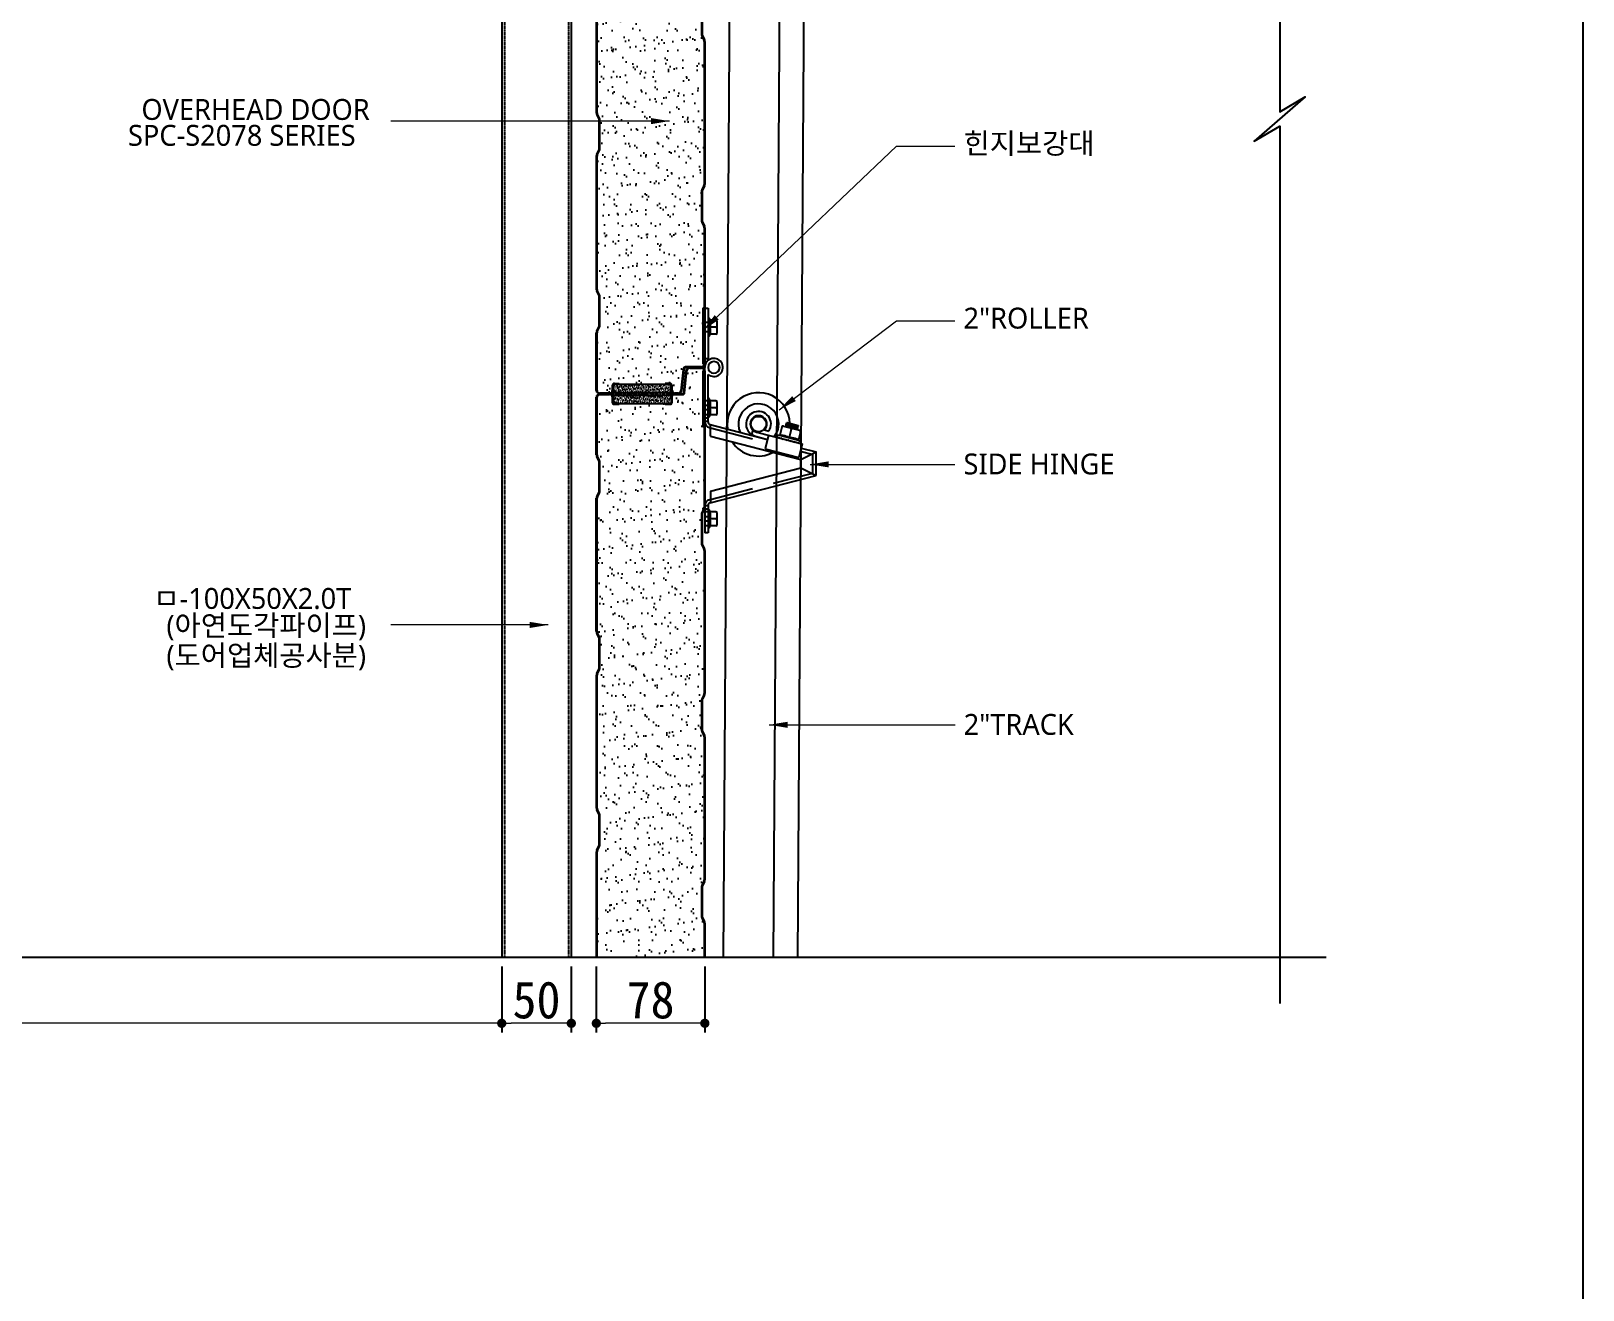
# Model space of a CAD drawing. Header units: millimetres. Extents: x 909 to 159266, y 137 to 21462.
# Drawn here: x 153277 to 154950, y 3025 to 4383 of the extents above; entities that cross this region are included whole.
import ezdxf

# ---------------------------------------------------------------- set-up
doc = ezdxf.new("R2010")
doc.units = ezdxf.units.MM
doc.header["$LTSCALE"] = 50
doc.header["$MEASUREMENT"] = 0
doc.linetypes.add('HIDDEN', pattern=[2, 1, -1])
doc.linetypes.add('HIDDEN2', pattern=[0.1875, 0.125, -0.0625])
doc.layers.get('Defpoints').update_dxf_attribs({"color": 181})
for name, color, linetype in [('252', 252, 'Continuous'), ('DIM', 7, 'Continuous'), ('OHD Frame', 2, 'Continuous'), ('OHD Panel', 5, 'Continuous'), ('OHD Track', 4, 'Continuous')]:
    doc.layers.add(name, color=color, linetype=linetype)
doc.layers.add('건축120130$0$TEX', color=3, linetype='Continuous', lineweight=15)
doc.styles.add('2020음성 1차', font='나눔고딕Bold.ttf')
doc.styles.get("Standard").update_dxf_attribs({"font": 'NanumGothicBold.ttf'})
doc.styles.add('돋움체', font='')
doc.styles.add('울릉도M', font='NanumGothic.ttf')
doc.styles.get('돋움체').set_extended_font_data('DotumChe')
doc.dimstyles.new('ISO-25', dxfattribs={"dimtxt": 2.5, "dimasz": 2.5, "dimexe": 1.25, "dimexo": 0.625, "dimtad": 1, "dimtxsty": 'Standard', "dimcen": 2.5, "dimadec": 0, "dimazin": 0, "dimtfac": 1, "dimtmove": 0, "dimatfit": 3, "dimfxl": 1, "dimarcsym": 0})
doc.dimstyles.new('류재성$0', dxfattribs={"dimscale": 50, "dimtxt": 3, "dimasz": 1.5, "dimexe": 0, "dimexo": 2, "dimgap": 1, "dimtad": 1, "dimdec": 0, "dimdsep": 46, "dimlunit": 6, "dimtxsty": '2020음성 1차', "dimblk1": 'DOT', "dimblk2": 'DOT', "dimsah": 1, "dimcen": 0.09, "dimclrt": 4, "dimadec": 0, "dimazin": 0, "dimtfac": 1, "dimtdec": 4, "dimtofl": 0, "dimtmove": 0, "dimatfit": 3, "dimldrblk": 'DOT', "dimfxl": 1, "dimtolj": 1, "dimtzin": 0, "dimarcsym": 0})

# ---------------------------------------------------------------- blocks, each defined once
blk = doc.blocks.new('A$C23A425F1')
h = blk.add_hatch()
h.set_pattern_fill('AR-SAND', color=2)
h.set_pattern_definition([(37.5, (-10314.7876, 683.2013), (-0.06299336, 1.92682377), [0, -1.52, 0, -1.7, 0, -1.625]), (7.5, (-10314.7876, 683.2013), (1.7697767, 2.82214607), [0, -0.82, 0, -1.37, 0, -0.525]), (327.5, (-10316.0176, 683.2013), (3.11414186, 0.00565905), [0, -0.5, 0, -1.8, 0, -2.35]), (317.5, (-10316.0176, 683.2013), (3.0061266, 0.87767556), [0, -0.25, 0, -1.18, 0, -1.35])])
edge = h.paths.add_edge_path()
edge.add_arc((41, 7), 1, 0, 90)
edge.add_line((41, 8), (1, 8))
edge.add_arc((1, 7), 1, 90, 180)
edge.add_line((0, 7), (0, 0))
edge.add_line((0, 0), (42, 0))
edge.add_line((42, 0), (42, 7))
at = {"color": 2}
for p, q in [((0, 7), (0, 0)), ((0, 0), (42, 0)), ((1, 8), (41, 8)), ((42, 7), (42, 0))]:
    blk.add_line(p, q, dxfattribs=at)
for centre, start, end in [((1, 7), 90, 180), ((41, 7), 0, 90)]:
    blk.add_arc(centre, 1, start, end, dxfattribs=at)
blk = doc.blocks.new('2ROLLER')
for p, q in [((-153853.3, -195.2, 0), (-153854.1, -198.4, 0)), ((-153851.3, -199.7, 0), (-153842.6, -201.9, 0)), ((-153850.6, -196.7, 0), (-153817.7, -205.2, 0)), ((-153844.8, -195.1, 0), (-153841.6, -196, 0)), ((-153841.9, -199, 0), (-153844.4, -208.7, 0)), ((-153836.1, -199.2, 0), (-153836.4, -200.4, 0)), ((-153836.4, -200.4, 0), (-153835.4, -200.7, 0)), ((-153835.4, -200.4, 0), (-153835.4, -200.7, 0)), ((-153835.4, -200.4, 0), (-153834.4, -200.9, 0)), ((-153834.4, -200.7, 0), (-153834.4, -200.9, 0)), ((-153834.4, -200.7, 0), (-153833.5, -201.2, 0)), ((-153834.4, -200.7, 0), (-153833.5, -201.2, 0)), ((-153832.4, -193.2, 0), (-153833.9, -199, 0)), ((-153833.9, -199, 0), (-153820.4, -202.5, 0)), ((-153831.2, -192.4, 0), (-153819.6, -195.4, 0)), ((-153829.6, -192, 0), (-153829.2, -191.8, 0)), ((-153821, -194.8, 0), (-153829.6, -192.1, 0)), ((-153829.4, -192.6, 0), (-153829.6, -192.2, 0)), ((-153829.6, -192.8, 0), (-153829.4, -192.7, 0)), ((-153820.8, -193.9, 0), (-153829.4, -191.2, 0)), ((-153829.1, -191.7, 0), (-153829.4, -191.3, 0)), ((-153829.3, -191.2, 0), (-153828.9, -190.9, 0)), ((-153829.1, -190.3, 0), (-153828.7, -190, 0)), ((-153820.5, -193, 0), (-153829.1, -190.3, 0)), ((-153828.9, -190.8, 0), (-153829.1, -190.4, 0)), ((-153820.5, -192.1, 0), (-153828.6, -190, 0)), ((-153825.7, -194.9, 0), (-153827.2, -200.7, 0)), ((-153821.3, -195, 0), (-153821, -194.8, 0)), ((-153821.2, -194.2, 0), (-153820.8, -194, 0)), ((-153821, -194.7, 0), (-153821.2, -194.3, 0)), ((-153821, -193.3, 0), (-153820.6, -193.1, 0)), ((-153820.8, -193.8, 0), (-153821, -193.4, 0)), ((-153820.8, -192.4, 0), (-153820.5, -192.3, 0)), ((-153820.6, -193, 0), (-153820.8, -192.6, 0)), ((-153818.9, -196.6, 0), (-153820.4, -202.5, 0)), ((-153844.4, -208.7, 0), (-153820.2, -214.9, 0)), ((-153823.7, -203.4, 0), (-153822.8, -203.9, 0)), ((-153823.7, -203.4, 0), (-153822.8, -203.9, 0)), ((-153822.8, -203.7, 0), (-153822.8, -203.9, 0)), ((-153822.8, -203.7, 0), (-153821.9, -204.1, 0)), ((-153822.8, -203.7, 0), (-153821.9, -204.1, 0)), ((-153821.8, -203.9, 0), (-153821.9, -204.1, 0)), ((-153821.8, -203.9, 0), (-153820.9, -204.4, 0)), ((-153821.8, -203.9, 0), (-153820.9, -204.4, 0)), ((-153820.8, -204.2, 0), (-153820.9, -204.4, 0)), ((-153820.8, -204.2, 0), (-153819.9, -204.6, 0)), ((-153820.8, -204.2, 0), (-153819.9, -204.6, 0)), ((-153817.7, -205.2, 0), (-153820.2, -214.9, 0)), ((-153819.9, -204.6, 0), (-153818.9, -204.9, 0)), ((-153818.6, -203.7, 0), (-153818.9, -204.9, 0)), ((-153818.8, -204.4, 0), (-153818.9, -204.7, 0))]:
    blk.add_line(p, q)
at = {"color": 0}
for p, q in [((-153833.4, -200.9, 0), (-153833.5, -201.2, 0)), ((-153833.4, -200.9, 0), (-153832.5, -201.4, 0)), ((-153833.4, -200.9, 0), (-153832.5, -201.4, 0)), ((-153832.4, -201.2, 0), (-153832.5, -201.4, 0)), ((-153832.4, -201.2, 0), (-153831.5, -201.7, 0)), ((-153832.4, -201.2, 0), (-153831.5, -201.7, 0)), ((-153831.5, -201.4, 0), (-153831.5, -201.7, 0)), ((-153831.5, -201.4, 0), (-153830.6, -201.9, 0)), ((-153831.5, -201.4, 0), (-153830.6, -201.9, 0)), ((-153830.5, -201.7, 0), (-153830.6, -201.9, 0)), ((-153830.5, -201.7, 0), (-153829.6, -202.1, 0)), ((-153830.5, -201.7, 0), (-153829.6, -202.1, 0)), ((-153829.5, -201.9, 0), (-153829.6, -202.1, 0)), ((-153829.5, -201.9, 0), (-153828.6, -202.4, 0)), ((-153829.5, -201.9, 0), (-153828.6, -202.4, 0)), ((-153828.6, -202.2, 0), (-153828.6, -202.4, 0)), ((-153828.6, -202.2, 0), (-153827.7, -202.6, 0)), ((-153828.6, -202.2, 0), (-153827.7, -202.6, 0)), ((-153827.6, -202.4, 0), (-153827.7, -202.6, 0)), ((-153827.6, -202.4, 0), (-153826.7, -202.9, 0)), ((-153827.6, -202.4, 0), (-153826.7, -202.9, 0)), ((-153826.6, -202.7, 0), (-153826.7, -202.9, 0)), ((-153826.6, -202.7, 0), (-153825.7, -203.1, 0)), ((-153826.6, -202.7, 0), (-153825.7, -203.1, 0)), ((-153825.7, -202.9, 0), (-153825.7, -203.1, 0)), ((-153825.7, -202.9, 0), (-153824.8, -203.4, 0)), ((-153825.7, -202.9, 0), (-153824.8, -203.4, 0)), ((-153824.7, -203.2, 0), (-153824.8, -203.4, 0)), ((-153824.7, -203.2, 0), (-153823.8, -203.6, 0)), ((-153824.7, -203.2, 0), (-153823.8, -203.6, 0)), ((-153823.7, -203.4, 0), (-153823.8, -203.6, 0))]:
    blk.add_line(p, q, dxfattribs=at)
at = {"color": 5, "linetype": 'HIDDEN'}
blk.add_line((-153823.7, -203.7, 0), (-153823.6, -203.7, 0), dxfattribs=at)
blk.add_circle((-153849.1, -190.9, 0), 5.5)
for centre, radius, start, end in [((-153849.1, -190.9, 0), 22.5, 1.0314, 189.1436), ((-153849.1, -190.9, 0), 14.5, 321.1221, 203.9319), ((-153849.1, -190.9, 0), 9, 326.0942, 255.5654), ((-153849.1, -190.9, 0), 6, 315.5654, 255.5654), ((-153833.5, -211.5, 0), 12.5, 59.3052, 101.6693), ((-153831.5, -193.4, 0), 1, 75.5654, 165.5654), ((-153829.5, -192.1, 0), 0.0908, 120.5654, 210.5654), ((-153829.3, -191.2, 0), 0.0908, 120.5654, 210.5654), ((-153829.4, -192.6, 0), 0.0908, 300.5654, 30.5654), ((-153829.2, -191.7, 0), 0.0908, 300.5654, 30.5654), ((-153829.1, -190.4, 0), 0.0908, 120.5654, 210.5654), ((-153829, -190.9, 0), 0.0908, 300.5654, 30.5654), ((-153828.6, -190.1, 0), 0.0908, 75.5654, 120.5654), ((-153826.8, -213.2, 0), 12.5, 49.4615, 91.8256), ((-153826.6, -194.7, 0), 1, 345.5654, 75.5654), ((-153824.7, -195.1, 0), 1, 75.5654, 165.5654), ((-153821.2, -194.3, 0), 0.0908, 120.5654, 210.5654), ((-153820.9, -193.4, 0), 0.0908, 120.5654, 210.5654), ((-153821.1, -194.8, 0), 0.0908, 300.5654, 30.5654), ((-153820.7, -192.5, 0), 0.0908, 120.5654, 210.5654), ((-153820.9, -193.9, 0), 0.0908, 300.5654, 30.5654), ((-153820.6, -193, 0), 0.0908, 300.5654, 30.5654), ((-153820.5, -192.2, 0), 0.0908, 300.5654, 75.5654), ((-153819.9, -196.4, 0), 1, 345.5654, 75.5654), ((-153849.2, -191.4, 0), 22.5, 212.732, 298.3988)]:
    blk.add_arc(centre, radius, start, end)
blk.add_arc((-153823.6, -203.8, 0), 0.09, 120.5654, 210.5654, dxfattribs=at)
blk = doc.blocks.new('2인치 SIDE HINGE 단면')
at = {"extrusion": (-1, 2.44929e-16, 5.96917e-14)}
blk.add_line((0, 129), (0, 165), dxfattribs=at)
at = {"extrusion": (2.44929e-16, 1, -2.44929e-16)}
blk.add_line((0, 165), (2.3, 165), dxfattribs=at)
at = {"extrusion": (-5.96917e-14, -2.44929e-16, -1)}
for p, q in [((0, 165), (2.3, 165)), ((0, 129), (0, 165)), ((2.3, 165), (2.3, 129)), ((0, 129), (2.3, 129))]:
    blk.add_line(p, q, dxfattribs=at)
at = {"extrusion": (1, -2.44929e-16, -5.96917e-14)}
blk.add_line((2.3, 165), (2.3, 129), dxfattribs=at)
for p, q in [((3.2, 158.2, 0), (2.3, 158.2, 0)), ((8, 156.5, 0), (3.7, 156.5, 0)), ((3.7, 156.5, 0), (3.7, 146.5, 0)), ((8, 151.5, 0), (3.7, 151.5, 0)), ((8, 146.5, 0), (3.7, 146.5, 0)), ((8.7, 155.8, 0), (8.7, 147.2, 0)), ((3.2, 144.7, 0), (2.4, 144.7, 0)), ((0, 129), (0, 122.5)), ((2.3, 129), (2.3, 127.5)), ((2.3, 127.5), (2.3, 129)), ((0, 83.4), (0, 122.5)), ((2.3, 83.4), (2.3, 117.5)), ((3.2, 100.3, 0), (2.3, 100.3, 0)), ((8, 98.5, 0), (3.7, 98.5, 0)), ((3.7, 98.5, 0), (3.7, 88.5, 0)), ((8, 93.5, 0), (3.7, 93.5, 0)), ((8.7, 97.8, 0), (8.7, 89.2, 0)), ((2.3, 86), (0, 86)), ((2.3, 83.5), (0, 83.5)), ((3.2, 86.8, 0), (2.4, 86.8, 0)), ((3.2, 79.2), (4, 79)), ((8, 88.5, 0), (3.7, 88.5, 0)), ((3.8, 81.4), (45.1, 70.8)), ((4, 73.1), (4, 81.4)), ((4, 73.1), (69, 56.4)), ((69, 56.4), (80, 61.8)), ((69, 50.2), (69, 56.4)), ((69.3, 64.5), (80, 61.8)), ((80, 44.8), (80, 61.8)), ((3.8, 25.2), (80, 44.8)), ((4, 33.5), (69, 50.2)), ((69, 50.2), (80, 44.8)), ((4, 33.5), (4, 25.2)), ((0, 23.2), (0, 3.6)), ((2.3, 23.1), (0, 23.1)), ((2.3, 23.2), (2.3, 3.6)), ((3.2, 27.4), (4, 27.6)), ((2.3, 20.6), (0, 20.6)), ((3.2, 20.4), (2.3, 20.4)), ((8, 18.6), (3.7, 18.6)), ((3.7, 18.6), (3.7, 8.6)), ((8, 13.6), (3.7, 13.6)), ((8.7, 17.9), (8.7, 9.3)), ((2.3, 3.6), (0, 3.6)), ((3.2, 6.9), (2.4, 6.9)), ((8, 8.6), (3.7, 8.6))]:
    blk.add_line(p, q)
at = {"color": 5, "linetype": 'HIDDEN2', "ltscale": 5}
for p, q in [((0, 155, 0), (2.3, 155, 0)), ((2.3, 148, 0), (0, 148, 0)), ((2.3, 98.5, 0), (0, 98.5, 0)), ((2.3, 95, 0), (0, 95, 0)), ((2.3, 92, 0), (0, 92, 0)), ((2.3, 88.5, 0), (0, 88.5, 0)), ((4, 79), (44.6, 68.5)), ((68.8, 62.3), (77.7, 60)), ((77.7, 46.6), (77.7, 60)), ((4, 27.6), (77.7, 46.6)), ((2.3, 18.6), (0, 18.6)), ((2.3, 15.1), (0, 15.1)), ((2.3, 12.1), (0, 12.1)), ((2.3, 8.6), (0, 8.6))]:
    blk.add_line(p, q, dxfattribs=at)
at = {"extrusion": (-2.44929e-16, -1, 2.44929e-16)}
blk.add_line((0, 129), (2.3, 129), dxfattribs=at)
at = {"extrusion": (7.34788e-16, 1, 1.03474e-13)}
blk.add_line((0, 129), (2.3, 129), dxfattribs=at)
at = {"extrusion": (-5.96917e-14, -2.44929e-16, -1)}
blk.add_circle((-6.5, 122.5), 4.2, dxfattribs=at)
for centre, radius, start, end in [((-5.7, 154.1, 0), 9.81, 344.4871, 24.8899), ((8, 155.8, 0), 0.714, 0, 90), ((-5.7, 148.9, 0), 9.81, 335.1101, 15.5129), ((8, 152.2, 0), 0.714, 270, 0), ((8, 150.8, 0), 0.714, 0, 90), ((8, 147.2, 0), 0.714, 270, 0), ((6.5, 122.5), 6.5, 229.7478, 180), ((-5.7, 96.1, 0), 9.81, 344.4871, 24.8899), ((-5.7, 90.9, 0), 9.81, 335.1101, 15.5129), ((8, 97.8, 0), 0.714, 0, 90), ((8, 94.2, 0), 0.714, 270, 0), ((8, 92.8, 0), 0.714, 0, 90), ((4.3, 83.4), 4.3, 180, 255.5654), ((4.3, 83.4), 2, 180, 255.5654), ((8, 89.2, 0), 0.714, 270, 0), ((4.3, 23.2), 4.3, 104.4346, 180), ((4.3, 23.2), 2, 104.4346, 180), ((-5.7, 16.2), 9.81, 344.4871, 24.8899), ((-5.7, 11), 9.81, 335.1101, 15.5129), ((8, 17.9), 0.714, 0, 90), ((8, 14.3), 0.714, 270, 0), ((8, 12.9), 0.714, 0, 90), ((8, 9.3), 0.714, 270, 0)]:
    blk.add_arc(centre, radius, start, end)
blk.add_blockref('2ROLLER', (153887.7, 272.7, 0))
blk = doc.blocks.new('A$C1B0F701D')
at = {"layer": 'OHD Panel'}
for p, q in [((0, 457.1), (0, 498.5)), ((0.5, 457.1), (0.5, 498.5)), ((2.5, 501), (9.5, 501)), ((9.5, 501), (2.5, 501)), ((2.5, 500.5), (9.5, 500.5)), ((11.5, 498.5), (11.5, 496)), ((11.5, 495), (11.5, 498.5)), ((12, 498.5), (12, 496)), ((12, 495), (12, 498.5)), ((16.5, 494), (13, 494)), ((13, 493.5), (16.5, 493.5)), ((16.5, 493.5), (16.5, 494)), ((1.8, 452.9), (0.3, 456)), ((2.2, 453.1), (0.7, 456.2)), ((2, 431), (2, 452)), ((2.5, 431), (2.5, 452)), ((0, 330.1), (0, 425.9)), ((0.3, 427), (1.8, 430.1)), ((0.5, 330.1), (0.5, 425.9)), ((0.7, 426.8), (2.2, 429.9)), ((1.8, 325.9), (0.3, 329)), ((2.2, 326.1), (0.7, 329.2)), ((2, 304), (2, 325)), ((2.5, 304), (2.5, 325)), ((0.3, 300), (1.8, 303.1)), ((0.7, 299.8), (2.2, 302.9)), ((0, 298.9), (0, 203.1)), ((0.5, 203.1), (0.5, 298.9)), ((1.8, 198.9), (0.3, 202)), ((2.2, 199.1), (0.7, 202.2)), ((2, 177), (2, 198)), ((2.5, 177), (2.5, 198)), ((0, 171.9), (0, 76.1)), ((0.3, 173), (1.8, 176.1)), ((0.5, 76.1), (0.5, 171.9)), ((0.7, 172.8), (2.2, 175.9)), ((1.8, 71.9), (0.3, 75)), ((2.2, 72.1), (0.7, 75.2)), ((2, 50), (2, 71)), ((2.5, 50), (2.5, 71)), ((0, 3.5), (0, 44.9)), ((0.3, 46), (1.8, 49.1)), ((0.5, 3.5), (0.5, 44.9)), ((0.7, 45.8), (2.2, 48.9)), ((9.5, 1.5), (2.5, 1.5)), ((9.5, 1), (2.5, 1)), ((11.5, 7), (11.5, 3.5)), ((12, 7), (12, 3.5)), ((13, 8.5), (16.5, 8.5)), ((16.5, 8), (13, 8)), ((16.5, 8.5), (16.5, 8))]:
    blk.add_line(p, q, dxfattribs=at)
for centre, radius, start, end in [((2.5, 498.5), 2.5, 90, 180), ((2.5, 498.5), 2, 90, 180), ((9.5, 498.5), 2.5, 0, 90), ((9.5, 498.5), 2, 0, 90), ((13, 495), 1.5, 180, 270), ((13, 495), 1, 180, 270), ((2.5, 457.1), 2.5, 180, 206.5651), ((2.5, 457.1), 2, 180, 206.5651), ((0, 452), 2, 0, 26.5651), ((0, 452), 2.5, 0, 26.5651), ((2.5, 425.9), 2.5, 153.4349, 180), ((2.5, 425.9), 2, 153.4349, 180), ((0, 431), 2, 333.4349, 0), ((0, 431), 2.5, 333.4349, 0), ((2.5, 330.1), 2.5, 180, 206.5651), ((2.5, 330.1), 2, 180, 206.5651), ((0, 325), 2, 0, 26.5651), ((0, 325), 2.5, 0, 26.5651), ((0, 304), 2, 333.4349, 0), ((0, 304), 2.5, 333.4349, 0), ((2.5, 298.9), 2.5, 153.4349, 180), ((2.5, 298.9), 2, 153.4349, 180), ((2.5, 203.1), 2.5, 180, 206.5651), ((2.5, 203.1), 2, 180, 206.5651), ((0, 198), 2, 0, 26.5651), ((0, 198), 2.5, 0, 26.5651), ((2.5, 171.9), 2.5, 153.4349, 180), ((2.5, 171.9), 2, 153.4349, 180), ((0, 177), 2, 333.4349, 0), ((0, 177), 2.5, 333.4349, 0), ((2.5, 76.1), 2.5, 180, 206.5651), ((2.5, 76.1), 2, 180, 206.5651), ((0, 71), 2, 0, 26.5651), ((0, 71), 2.5, 0, 26.5651), ((2.5, 44.9), 2.5, 153.4349, 180), ((2.5, 44.9), 2, 153.4349, 180), ((0, 50), 2, 333.4349, 0), ((0, 50), 2.5, 333.4349, 0), ((2.5, 3.5), 2.5, 180, 270), ((2.5, 3.5), 2, 180, 270), ((9.5, 3.5), 2.5, 270, 0), ((9.5, 3.5), 2, 270, 0), ((13, 7), 1.5, 90, 180), ((13, 7), 1, 90, 180)]:
    blk.add_arc(centre, radius, start, end, dxfattribs=at)
blk = doc.blocks.new('A$C2BEC2C56')
h = blk.add_hatch(color=256)
h.dxf.hatch_style = 1
h.paths.add_polyline_path([(27, 477.5), (28, 477.5), (28, 517.5), (27, 517.5)])
h = blk.add_hatch(color=256)
h.dxf.hatch_style = 1
h.paths.add_polyline_path([(27, 22.5), (28, 22.5), (28, 62.5), (27, 62.5)])
for p, q in [((27, 517.5), (27, 477.5)), ((28, 517.5), (27, 517.5)), ((28, 477.5), (28, 517.5)), ((27, 477.5), (28, 477.5)), ((27, 62.5), (27, 22.5)), ((27, 22.5), (28, 22.5))]:
    blk.add_line(p, q)
at = {"layer": 'OHD Panel'}
for p, q in [((13.5, 501.9), (15.2, 517.8)), ((14, 501.8), (15.6, 517.7)), ((17.6, 520), (26, 520)), ((17.6, 519.5), (26, 519.5)), ((28, 517.5), (28, 419.6)), ((28.5, 517.5), (28.5, 419.6)), ((0, 494), (3.5, 494)), ((0, 493.5), (0, 494)), ((0, 493.5), (3.5, 493.5)), ((4.5, 495), (4.5, 499.5)), ((5, 495), (5, 499.5)), ((6, 501), (12.5, 501)), ((6, 500.5), (12.5, 500.5)), ((26, 414.5), (26, 393.5)), ((27.8, 418.7), (26.3, 415.6)), ((26.5, 414.5), (26.5, 393.5)), ((28.2, 418.5), (26.7, 415.4)), ((26.3, 392.4), (27.8, 389.3)), ((26.7, 392.6), (28.2, 389.5)), ((28, 388.4), (28, 285.6)), ((28.5, 388.4), (28.5, 285.6)), ((26, 280.5), (26, 259.5)), ((27.8, 284.7), (26.3, 281.6)), ((26.5, 280.5), (26.5, 259.5)), ((28.2, 284.5), (26.7, 281.4)), ((26.3, 258.4), (27.8, 255.3)), ((26.7, 258.6), (28.2, 255.5)), ((28, 254.4), (28, 151.6)), ((28.5, 254.4), (28.5, 151.6)), ((26, 146.5), (26, 125.5)), ((27.8, 150.7), (26.3, 147.6)), ((26.5, 146.5), (26.5, 125.5)), ((28.2, 150.5), (26.7, 147.4)), ((26.3, 124.4), (27.8, 121.3)), ((26.7, 124.6), (28.2, 121.5)), ((28, 120.4), (28, 22.5)), ((28.5, 120.4), (28.5, 22.5)), ((28, 62.5), (27, 62.5)), ((28, 22.5), (28, 62.5)), ((12.9, 18.3), (11.3, 3.3)), ((13.4, 18.2), (11.8, 3.2)), ((26, 20.5), (15.4, 20.5)), ((26, 20), (15.4, 20)), ((3.5, 8.5), (0, 8.5)), ((0, 8.5), (0, 8)), ((3.5, 8), (0, 8)), ((4.5, 3.5), (4.5, 7)), ((5, 3.5), (5, 7)), ((9.3, 1.5), (7, 1.5)), ((9.3, 1), (7, 1))]:
    blk.add_line(p, q, dxfattribs=at)
for centre, radius, start, end in [((17.6, 517.5), 2.5, 90, 173.991), ((17.6, 517.5), 2, 90, 173.991), ((26, 517.5), 2.5, 0, 90), ((26, 517.5), 2, 0, 90), ((3.5, 495), 1, 270, 0), ((3.5, 495), 1.5, 270, 0), ((6, 499.5), 1.5, 90, 180), ((6, 499.5), 1, 90, 180), ((12.5, 502), 1, 270, 353.991), ((12.5, 502), 1.5, 270, 353.991), ((28.5, 414.5), 2.5, 153.4349, 180), ((28.5, 414.5), 2, 153.4349, 180), ((26, 419.6), 2, 333.4349, 0), ((26, 419.6), 2.5, 333.4349, 0), ((28.5, 393.5), 2.5, 180, 206.5651), ((28.5, 393.5), 2, 180, 206.5651), ((26, 388.4), 2, 0, 26.5651), ((26, 388.4), 2.5, 0, 26.5651), ((28.5, 280.5), 2.5, 153.4349, 180), ((28.5, 280.5), 2, 153.4349, 180), ((26, 285.6), 2, 333.4349, 0), ((26, 285.6), 2.5, 333.4349, 0), ((28.5, 259.5), 2.5, 180, 206.5651), ((28.5, 259.5), 2, 180, 206.5651), ((26, 254.4), 2, 0, 26.5651), ((26, 254.4), 2.5, 0, 26.5651), ((28.5, 146.5), 2.5, 153.4349, 180), ((28.5, 146.5), 2, 153.4349, 180), ((26, 151.6), 2, 333.4349, 0), ((26, 151.6), 2.5, 333.4349, 0), ((28.5, 125.5), 2.5, 180, 206.5651), ((28.5, 125.5), 2, 180, 206.5651), ((26, 120.4), 2, 0, 26.5651), ((26, 120.4), 2.5, 0, 26.5651), ((26, 22.5), 2.5, 270, 0), ((26, 22.5), 2, 270, 0), ((15.4, 18), 2.5, 90, 173.991), ((15.4, 18), 2, 90, 173.991), ((3.5, 7), 1.5, 0, 90), ((3.5, 7), 1, 0, 90), ((7, 3.5), 2.5, 180, 270), ((7, 3.5), 2, 180, 270), ((9.3, 3.5), 2, 270, 353.991), ((9.3, 3.5), 2.5, 270, 353.991)]:
    blk.add_arc(centre, radius, start, end, dxfattribs=at)
blk = doc.blocks.new('A$C56DB41DC')
h = blk.add_hatch()
h.set_pattern_fill('AR-SAND', color=253, scale=0.3)
h.set_pattern_definition([(37.5, (-85037.311, 18117.669), (-0.4800094, 14.6823971), [0, -11.5824, 0, -12.954, 0, -12.3825]), (7.5, (-85037.311, 18117.669), (13.4856985, 21.504753), [0, -6.2484, 0, -10.4394, 0, -4.0005]), (327.5, (-85046.684, 18117.669), (23.7297711, 0.0431155), [0, -3.81, 0, -13.716, 0, -17.907]), (317.5, (-85046.684, 18117.669), (22.9066936, 6.6878797), [0, -1.905, 0, -8.9916, 0, -10.287])])
h.paths.add_polyline_path([(77.5, 121.4, 0.116434), (77.3, 122.3), (75.8, 125.4, -0.116434), (75.5, 126.5), (75.5, 147.5, -0.116434), (75.8, 148.6), (77.3, 151.7, 0.116434), (77.5, 152.6), (77.5, 255.4, 0.116434), (77.3, 256.3), (75.8, 259.4, -0.116434), (75.5, 260.5), (75.5, 281.5, -0.116434), (75.8, 282.6), (77.3, 285.7, 0.116434), (77.5, 286.6), (77.5, 389.4, 0.116434), (77.3, 390.3), (75.8, 393.4, -0.116434), (75.5, 394.5), (75.5, 415.5, -0.116434), (75.8, 416.6), (77.3, 419.7, 0.116434), (77.5, 420.6), (77.5, 478.5), (76.5, 478.5), (76.5, 518.5), (77.5, 518.5, 0.414214), (75.5, 520.5), (67.1, 520.5, 0.383819), (65.1, 518.7), (63.5, 502.8, -0.383819), (62, 501.5), (55.5, 501.5, 0.414214), (54.5, 500.5), (54.5, 496, -0.414214), (53, 494.5), (49.5, 494.5), (49.5, 495), (16.5, 495), (16.5, 494.5), (13, 494.5, -0.414214), (11.5, 496), (11.5, 499.5, 0.414214), (9.5, 501.5), (2.5, 501.5, 0.414214), (0.5, 499.5), (0.5, 458.1, 0.116434), (0.7, 457.2), (2.2, 454.1, -0.116434), (2.5, 453), (2.5, 432, -0.116434), (2.2, 430.9), (0.7, 427.8, 0.116434), (0.5, 426.9), (0.5, 331.1, 0.116434), (0.7, 330.2), (2.2, 327.1, -0.116434), (2.5, 326), (2.5, 305, -0.116434), (2.2, 303.9), (0.7, 300.8, 0.116434), (0.5, 299.9), (0.5, 204.1, 0.116434), (0.7, 203.2), (2.2, 200.1, -0.116434), (2.5, 199), (2.5, 178, -0.116434), (2.2, 176.9), (0.7, 173.8, 0.116434), (0.5, 172.9), (0.5, 77.1, 0.116434), (0.7, 76.2), (2.2, 73.1, -0.116434), (2.5, 72), (2.5, 51, -0.116434), (2.2, 49.9), (0.7, 46.8, 0.116434), (0.5, 45.9), (0.5, 4.5, 0.414214), (2.5, 2.5), (9.5, 2.5, 0.414214), (11.5, 4.5), (11.5, 8, -0.414214), (13, 9.5), (16.5, 9.5), (16.5, 9), (49.5, 9), (49.5, 9.5), (53, 9.5, -0.414214), (54.5, 8), (54.5, 4.5, 0.414214), (56.5, 2.5), (58.8, 2.5, 0.383819), (60.8, 4.3), (62.4, 19.3, -0.383819), (64.9, 21.5), (75.5, 21.5, 0.414214), (77.5, 23.5), (76.5, 23.5), (76.5, 63.5), (77.5, 63.5)])
at = {"color": 5}
for name, p in [('A$C2BEC2C56', (49.5, 1)), ('A$C1B0F701D', (0, 1))]:
    blk.add_blockref(name, p, dxfattribs=at)
at = {"color": 6, "xscale": -1, "rotation": 180}
blk.add_blockref('A$C23A425F1', (12, 503), dxfattribs=at)
at = {"color": 6}
blk.add_blockref('A$C23A425F1', (12, 1), dxfattribs=at)
blk = doc.blocks.new('_Dot')
at = {"layer": 'DIM', "color": 0, "lineweight": -2}
blk.add_line((-0.5, 0), (-1, 0), dxfattribs=at)
at = {"layer": 'DIM', "color": 0, "const_width": 0.5}
blk.add_lwpolyline([(-0.25, 0, 1), (0.25, 0, 1)], format="xyb", close=True, dxfattribs=at)
blk = doc.blocks.new('*D5582')
at = {"layer": '252', "color": 0, "lineweight": -2}
for p, q in [((153886.2, 3374.1), (153886.2, 3302.9)), ((154003.2, 3374.1), (154003.2, 3302.9))]:
    blk.add_line(p, q, dxfattribs=at)
at = {"layer": '252', "color": 0, "lineweight": 0}
blk.add_line((153993.2, 3312.9), (153896.2, 3312.9), dxfattribs=at)
at = {"layer": 'Defpoints', "color": 0}
for p in [(153886.2, 3384.1), (154003.2, 3384.1), (153886.2, 3312.9)]:
    blk.add_point(p, dxfattribs=at)
at = {"layer": '252', "color": 0, "linetype": 'ByBlock', "lineweight": 0, "xscale": 10, "yscale": 10, "zscale": 10, "rotation": 180}
blk.add_blockref('_Dot', (153886.2, 3312.9), dxfattribs=at)
at = {"layer": '252', "color": 0, "linetype": 'ByBlock', "lineweight": 0, "xscale": 10, "yscale": 10, "zscale": 10}
blk.add_blockref('_Dot', (154003.2, 3312.9), dxfattribs=at)
at = {"layer": '252', "color": 4, "insert": (153944.7, 3337.9), "char_height": 40, "attachment_point": 5, "style": '돋움체'}
blk.add_mtext('\\A1;78', dxfattribs=at)
blk = doc.blocks.new('*D5583')
at = {"layer": '252', "color": 0, "lineweight": -2}
for p, q in [((153784.2, 3374.1), (153784.2, 3302.9)), ((153859.2, 3374.1), (153859.2, 3302.9))]:
    blk.add_line(p, q, dxfattribs=at)
at = {"layer": '252', "color": 0, "lineweight": 0}
blk.add_line((153849.2, 3312.9), (153794.2, 3312.9), dxfattribs=at)
at = {"layer": 'Defpoints', "color": 0}
for p in [(153784.2, 3384.1), (153859.2, 3384.1), (153784.2, 3312.9)]:
    blk.add_point(p, dxfattribs=at)
at = {"layer": '252', "color": 0, "linetype": 'ByBlock', "lineweight": 0, "xscale": 10, "yscale": 10, "zscale": 10, "rotation": 180}
blk.add_blockref('_Dot', (153784.2, 3312.9), dxfattribs=at)
at = {"layer": '252', "color": 0, "linetype": 'ByBlock', "lineweight": 0, "xscale": 10, "yscale": 10, "zscale": 10}
blk.add_blockref('_Dot', (153859.2, 3312.9), dxfattribs=at)
at = {"layer": '252', "color": 4, "insert": (153821.7, 3337.9), "char_height": 40, "attachment_point": 5, "style": '돋움체'}
blk.add_mtext('\\A1;50', dxfattribs=at)
blk = doc.blocks.new('*D5584')
at = {"layer": '252', "color": 0, "lineweight": -2}
for p, q in [((152284.4, 3374.1), (152284.4, 3302.9)), ((153784.2, 3374.1), (153784.2, 3302.9))]:
    blk.add_line(p, q, dxfattribs=at)
at = {"layer": '252', "color": 0, "lineweight": 0}
blk.add_line((153774.2, 3312.9), (152294.4, 3312.9), dxfattribs=at)
at = {"layer": 'Defpoints', "color": 0}
for p in [(152284.4, 3384.1), (153784.2, 3384.1), (152284.4, 3312.9)]:
    blk.add_point(p, dxfattribs=at)
at = {"layer": '252', "color": 0, "linetype": 'ByBlock', "lineweight": 0, "xscale": 10, "yscale": 10, "zscale": 10, "rotation": 180}
blk.add_blockref('_Dot', (152284.4, 3312.9), dxfattribs=at)
at = {"layer": '252', "color": 0, "linetype": 'ByBlock', "lineweight": 0, "xscale": 10, "yscale": 10, "zscale": 10}
blk.add_blockref('_Dot', (153784.2, 3312.9), dxfattribs=at)
at = {"layer": '252', "color": 4, "insert": (153034.3, 3337.9), "char_height": 40, "attachment_point": 5, "style": '돋움체'}
blk.add_mtext('\\A1;VAR', dxfattribs=at)

msp = doc.modelspace()

# ---------------------------------------------------------------- hatches: boundary and pattern name
h = msp.add_hatch()
h.set_pattern_fill('AR-SAND', color=253, scale=0.45)
h.set_pattern_definition([(37.5, (26330.24, 30415.042), (-0.720014, 22.0235957), [0, -17.3736, 0, -19.431, 0, -18.57375]), (7.5, (26330.24, 30415.042), (20.228548, 32.2571295), [0, -9.3726, 0, -15.6591, 0, -6.00075]), (327.5, (26316.182, 30415.042), (35.5946567, 0.0646733), [0, -5.715, 0, -20.574, 0, -26.8605]), (317.5, (26316.182, 30415.042), (34.3600404, 10.0318195), [0, -2.8575, 0, -13.4874, 0, -15.4305])])
edge = h.paths.add_edge_path()
edge.add_line((153887, 3384.1), (154002.5, 3384.1))
edge.add_line((154002.5, 3384.1), (154002.5, 3420.7))
edge.add_arc((153999.5, 3420.7), 3, 0, 26.5651)
edge.add_line((154002.1, 3422), (153999.9, 3426.6))
edge.add_arc((154003.2, 3428.2), 3.75, 180, 206.5651, ccw=False)
edge.add_line((153999.5, 3428.2), (153999.5, 3459.8))
edge.add_arc((154003.2, 3459.8), 3.75, 153.4349, 180, ccw=False)
edge.add_line((153999.9, 3461.5), (154002.1, 3466.1))
edge.add_arc((153999.5, 3467.4), 3, 333.4349, 0)
edge.add_line((154002.5, 3467.4), (154002.5, 3621.7))
edge.add_arc((153999.5, 3621.7), 3, 0, 26.5651)
edge.add_line((154002.1, 3623), (153999.9, 3627.6))
edge.add_arc((154003.2, 3629.2), 3.75, 180, 206.5651, ccw=False)
edge.add_line((153999.5, 3629.2), (153999.5, 3660.8))
edge.add_arc((154003.2, 3660.8), 3.75, 153.4349, 180, ccw=False)
edge.add_line((153999.9, 3662.5), (154002.1, 3667.1))
edge.add_arc((153999.5, 3668.4), 3, 333.4349, 0)
edge.add_line((154002.5, 3668.4), (154002.5, 3822.7))
edge.add_arc((153999.5, 3822.7), 3, 0, 26.5651)
edge.add_line((154002.1, 3824), (153999.9, 3828.6))
edge.add_arc((154003.2, 3830.2), 3.75, 180, 206.5651, ccw=False)
edge.add_line((153999.5, 3830.2), (153999.5, 3861.8))
edge.add_arc((154003.2, 3861.8), 3.75, 153.4349, 180, ccw=False)
edge.add_line((153999.9, 3863.5), (154002.1, 3868.1))
edge.add_arc((153999.5, 3869.4), 3, 333.4349, 0)
edge.add_line((154002.5, 3869.4), (154002.5, 3956.3))
edge.add_line((154002.5, 3956.3), (154001, 3956.3))
edge.add_line((154001, 3956.3), (154001, 4016.3))
edge.add_line((154001, 4016.3), (154002.5, 4016.3))
edge.add_arc((153999.5, 4016.3), 3, 0, 90)
edge.add_line((153999.5, 4019.3), (153986.9, 4019.3))
edge.add_arc((153986.9, 4016.3), 3, 90, 173.991)
edge.add_line((153983.9, 4016.6), (153981.4, 3992.8))
edge.add_arc((153979.2, 3993), 2.25, 270, 353.991, ccw=False)
edge.add_line((153979.2, 3990.8), (153969.5, 3990.8))
edge.add_arc((153969.5, 3989.3), 1.5, 90, 180)
edge.add_line((153968, 3989.3), (153968, 3982.5))
edge.add_arc((153965.7, 3982.5), 2.25, 270, 360, ccw=False)
edge.add_line((153965.7, 3980.3), (153960.5, 3980.3))
edge.add_line((153960.5, 3980.3), (153960.5, 3981))
edge.add_line((153960.5, 3981), (153911, 3981))
edge.add_line((153911, 3981), (153911, 3980.3))
edge.add_line((153911, 3980.3), (153905.7, 3980.3))
edge.add_arc((153905.7, 3982.5), 2.25, 180, 270, ccw=False)
edge.add_line((153903.5, 3982.5), (153903.5, 3987.8))
edge.add_arc((153900.5, 3987.8), 3, 0, 90)
edge.add_line((153900.5, 3990.8), (153890, 3990.8))
edge.add_arc((153890, 3987.8), 3, 90, 180)
edge.add_line((153887, 3987.8), (153887, 3925.7))
edge.add_arc((153890, 3925.7), 3, 180, 206.5651)
edge.add_line((153887.3, 3924.3), (153889.6, 3919.8))
edge.add_arc((153886.2, 3918.1), 3.75, 360, 26.5651, ccw=False)
edge.add_line((153890, 3918.1), (153890, 3886.5))
edge.add_arc((153886.2, 3886.5), 3.75, 333.4349, 360, ccw=False)
edge.add_line((153889.6, 3884.8), (153887.3, 3880.2))
edge.add_arc((153890, 3878.9), 3, 153.4349, 180)
edge.add_line((153887, 3878.9), (153887, 3735.2))
edge.add_arc((153890, 3735.2), 3, 180, 206.5651)
edge.add_line((153887.3, 3733.8), (153889.6, 3729.3))
edge.add_arc((153886.2, 3727.6), 3.75, 360, 26.5651, ccw=False)
edge.add_line((153890, 3727.6), (153890, 3696))
edge.add_arc((153886.2, 3696), 3.75, 333.4349, 360, ccw=False)
edge.add_line((153889.6, 3694.3), (153887.3, 3689.7))
edge.add_arc((153890, 3688.4), 3, 153.4349, 180)
edge.add_line((153887, 3688.4), (153887, 3544.7))
edge.add_arc((153890, 3544.7), 3, 180, 206.5651)
edge.add_line((153887.3, 3543.3), (153889.6, 3538.8))
edge.add_arc((153886.2, 3537.1), 3.75, 360, 26.5651, ccw=False)
edge.add_line((153890, 3537.1), (153890, 3505.5))
edge.add_arc((153886.2, 3505.5), 3.75, 333.4349, 360, ccw=False)
edge.add_line((153889.6, 3503.8), (153887.3, 3499.2))
edge.add_arc((153890, 3497.9), 3, 153.4349, 180)
edge.add_line((153887, 3497.9), (153887, 3384.1))
h = msp.add_hatch(color=256)
h.dxf.hatch_style = 1
h.paths.add_polyline_path([(154001, 3956.3), (154002.5, 3956.3), (154002.5, 4016.3), (154001, 4016.3)])

# ---------------------------------------------------------------- linework, layer by layer
for p, q in [((154950, 5740), (154950, 200)), ((154001, 4016.3), (154001, 3956.3)), ((154002.5, 4016.3), (154001, 4016.3)), ((154002.5, 3956.3), (154002.5, 4016.3)), ((154001, 3956.3), (154002.5, 3956.3))]:
    msp.add_line(p, q)
at = {"color": 4}
msp.add_line((153904.2, 3987.8), (153904.2, 3987), dxfattribs=at)
at = {"color": 2}
for points in [[(154623.1, 5241.8), (154623.1, 4295.6), (154650.6, 4311.8), (154595.6, 4264.1), (154623.1, 4280.3), (154623.1, 3334.1)], [(151684.2, 3384.1), (153171, 3384.1), (153154.8, 3411.6), (153202.5, 3356.6), (153186.3, 3384.1), (154673.1, 3384.1)]]:
    msp.add_lwpolyline(points, dxfattribs=at)
at = {"layer": 'OHD Frame'}
for p, q in [((153784.2, 5191.8), (153784.2, 3384.1)), ((153859.2, 5191.8), (153859.2, 3384.1))]:
    msp.add_line(p, q, dxfattribs=at)
at = {"layer": 'OHD Frame', "color": 1, "linetype": 'HIDDEN2', "ltscale": 0.05}
for p, q in [((153787.2, 5191.8), (153787.2, 3384.1)), ((153856.2, 5191.8), (153856.2, 3384.1))]:
    msp.add_line(p, q, dxfattribs=at)
at = {"layer": 'OHD Panel'}
for p, q in [((153980.7, 3992.9), (153983.2, 4016.7)), ((153981.4, 3992.8), (153983.9, 4016.6)), ((153986.9, 4020), (153999.5, 4020)), ((153986.9, 4019.3), (153999.5, 4019.3)), ((154002.5, 4016.3), (154002.5, 3869.4)), ((154003.2, 4016.3), (154003.2, 3869.4)), ((153886.2, 3925.7), (153886.2, 3987.8)), ((153887, 3925.7), (153887, 3987.8)), ((153890, 3991.5), (153900.5, 3991.5)), ((153900.5, 3991.5), (153890, 3991.5)), ((153890, 3990.8), (153900.5, 3990.8)), ((153903.5, 3987.8), (153903.5, 3984)), ((153903.5, 3982.5), (153903.5, 3987.8)), ((153904.2, 3987.8), (153904.2, 3984)), ((153904.2, 3982.5), (153904.2, 3987.8)), ((153967.2, 3982.5), (153967.2, 3989.3)), ((153968, 3982.5), (153968, 3989.3)), ((153969.5, 3991.5), (153979.2, 3991.5)), ((153969.5, 3990.8), (153979.2, 3990.8)), ((153911, 3981), (153905.7, 3981)), ((153905.7, 3980.3), (153911, 3980.3)), ((153911, 3980.3), (153911, 3981)), ((153960.5, 3981), (153965.7, 3981)), ((153960.5, 3980.3), (153960.5, 3981)), ((153960.5, 3980.3), (153965.7, 3980.3)), ((153888.9, 3919.4), (153886.6, 3924)), ((153889.6, 3919.8), (153887.3, 3924.3)), ((153889.2, 3886.5), (153889.2, 3918.1)), ((153890, 3886.5), (153890, 3918.1)), ((153886.6, 3880.6), (153888.9, 3885.2)), ((153887.3, 3880.2), (153889.6, 3884.8)), ((153886.2, 3735.2), (153886.2, 3878.9)), ((153887, 3735.2), (153887, 3878.9)), ((154002.1, 3868.1), (153999.9, 3863.5)), ((154002.8, 3867.7), (154000.5, 3863.2)), ((153999.5, 3861.8), (153999.5, 3830.2)), ((154000.2, 3861.8), (154000.2, 3830.2)), ((153999.9, 3828.6), (154002.1, 3824)), ((154000.5, 3828.9), (154002.8, 3824.3)), ((154002.5, 3822.7), (154002.5, 3668.4)), ((154003.2, 3822.7), (154003.2, 3668.4)), ((153888.9, 3728.9), (153886.6, 3733.5)), ((153889.6, 3729.3), (153887.3, 3733.8)), ((153889.2, 3696), (153889.2, 3727.6)), ((153890, 3696), (153890, 3727.6)), ((153886.2, 3688.4), (153886.2, 3544.7)), ((153886.6, 3690.1), (153888.9, 3694.7)), ((153887, 3544.7), (153887, 3688.4)), ((153887.3, 3689.7), (153889.6, 3694.3)), ((154002.1, 3667.1), (153999.9, 3662.5)), ((154002.8, 3666.7), (154000.5, 3662.2)), ((153999.5, 3660.8), (153999.5, 3629.2)), ((154000.2, 3660.8), (154000.2, 3629.2)), ((153999.9, 3627.6), (154002.1, 3623)), ((154000.5, 3627.9), (154002.8, 3623.3)), ((154002.5, 3621.7), (154002.5, 3467.4)), ((154003.2, 3621.7), (154003.2, 3467.4)), ((153888.9, 3538.4), (153886.6, 3543)), ((153889.6, 3538.8), (153887.3, 3543.3)), ((153889.2, 3505.5), (153889.2, 3537.1)), ((153890, 3505.5), (153890, 3537.1)), ((153886.2, 3497.9), (153886.2, 3384.1)), ((153886.6, 3499.6), (153888.9, 3504.2)), ((153887, 3384.1), (153887, 3497.9)), ((153887.3, 3499.2), (153889.6, 3503.8)), ((154002.1, 3466.1), (153999.9, 3461.5)), ((154002.8, 3465.7), (154000.5, 3461.2)), ((153999.5, 3459.8), (153999.5, 3428.2)), ((154000.2, 3459.8), (154000.2, 3428.2)), ((153999.9, 3426.6), (154002.1, 3422)), ((154000.5, 3426.9), (154002.8, 3422.3)), ((154002.5, 3420.7), (154002.5, 3384.1)), ((154003.2, 3420.7), (154003.2, 3384.1))]:
    msp.add_line(p, q, dxfattribs=at)
for centre, radius, start, end in [((153986.9, 4016.3), 3.75, 90, 173.991), ((153986.9, 4016.3), 3, 90, 173.991), ((153999.5, 4016.3), 3.75, 0, 90), ((153999.5, 4016.3), 3, 0, 90), ((153890, 3987.8), 3.75, 90, 180), ((153890, 3987.8), 3, 90, 180), ((153900.5, 3987.8), 3.75, 0, 90), ((153900.5, 3987.8), 3, 0, 90), ((153905.7, 3982.5), 2.25, 180, 270), ((153905.7, 3982.5), 1.5, 180, 270), ((153965.7, 3982.5), 1.5, 270, 0), ((153965.7, 3982.5), 2.25, 270, 0), ((153969.5, 3989.3), 2.25, 90, 180), ((153969.5, 3989.3), 1.5, 90, 180), ((153979.2, 3993), 1.5, 270, 353.991), ((153979.2, 3993), 2.25, 270, 353.991), ((153890, 3925.7), 3.75, 180, 206.5651), ((153890, 3925.7), 3, 180, 206.5651), ((153886.2, 3918.1), 3, 0, 26.5651), ((153886.2, 3918.1), 3.75, 0, 26.5651), ((153886.2, 3886.5), 3, 333.4349, 0), ((153886.2, 3886.5), 3.75, 333.4349, 0), ((153890, 3878.9), 3.75, 153.4349, 180), ((153890, 3878.9), 3, 153.4349, 180), ((153999.5, 3869.4), 3, 333.4349, 0), ((153999.5, 3869.4), 3.75, 333.4349, 0), ((154003.2, 3861.8), 3.75, 153.4349, 180), ((154003.2, 3861.8), 3, 153.4349, 180), ((154003.2, 3830.2), 3.75, 180, 206.5651), ((154003.2, 3830.2), 3, 180, 206.5651), ((153999.5, 3822.7), 3, 0, 26.5651), ((153999.5, 3822.7), 3.75, 0, 26.5651), ((153890, 3735.2), 3.75, 180, 206.5651), ((153890, 3735.2), 3, 180, 206.5651), ((153886.2, 3727.6), 3, 0, 26.5651), ((153886.2, 3727.6), 3.75, 0, 26.5651), ((153890, 3688.4), 3.75, 153.4349, 180), ((153890, 3688.4), 3, 153.4349, 180), ((153886.2, 3696), 3, 333.4349, 0), ((153886.2, 3696), 3.75, 333.4349, 0), ((153999.5, 3668.4), 3, 333.4349, 0), ((153999.5, 3668.4), 3.75, 333.4349, 0), ((154003.2, 3660.8), 3.75, 153.4349, 180), ((154003.2, 3660.8), 3, 153.4349, 180), ((154003.2, 3629.2), 3.75, 180, 206.5651), ((154003.2, 3629.2), 3, 180, 206.5651), ((153999.5, 3621.7), 3, 0, 26.5651), ((153999.5, 3621.7), 3.75, 0, 26.5651), ((153890, 3544.7), 3.75, 180, 206.5651), ((153890, 3544.7), 3, 180, 206.5651), ((153886.2, 3537.1), 3, 0, 26.5651), ((153886.2, 3537.1), 3.75, 0, 26.5651), ((153890, 3497.9), 3.75, 153.4349, 180), ((153890, 3497.9), 3, 153.4349, 180), ((153886.2, 3505.5), 3, 333.4349, 0), ((153886.2, 3505.5), 3.75, 333.4349, 0), ((153999.5, 3467.4), 3, 333.4349, 0), ((153999.5, 3467.4), 3.75, 333.4349, 0), ((154003.2, 3459.8), 3.75, 153.4349, 180), ((154003.2, 3459.8), 3, 153.4349, 180), ((154003.2, 3428.2), 3.75, 180, 206.5651), ((154003.2, 3428.2), 3, 180, 206.5651), ((153999.5, 3420.7), 3, 0, 26.5651), ((153999.5, 3420.7), 3.75, 0, 26.5651)]:
    msp.add_arc(centre, radius, start, end, dxfattribs=at)
at = {"layer": 'OHD Track'}
for p, q in [((154023.2, 3384.1), (154035.2, 5191.8)), ((154077.2, 3384.1), (154089.2, 5191.8)), ((154103.4, 3384.1), (154115.5, 5191.8))]:
    msp.add_line(p, q, dxfattribs=at)

# ---------------------------------------------------------------- block references
at = {"xscale": 1.5, "yscale": 1.5, "zscale": 1.5}
for name, p in [('A$C56DB41DC', (153886.2, 3988.5)), ('2인치 SIDE HINGE 단면', (154003.2, 3836.3))]:
    msp.add_blockref(name, p, dxfattribs=at)
at = {"color": 6, "xscale": -1.5, "yscale": 1.5, "zscale": 1.5, "rotation": 180}
msp.add_blockref('A$C23A425F1', (153904.2, 3993), dxfattribs=at)

# ---------------------------------------------------------------- texts
at = {"layer": '건축120130$0$TEX', "style": '울릉도M'}
for s, p in [('OVERHEAD DOOR', (153395.7, 4286.9)), ('SPC-S2078 SERIES', (153381.2, 4259)), ('힌지보강대', (154282.1, 4250.4)), ('2"ROLLER', (154282.1, 4061.9)), ('SIDE HINGE', (154282.1, 3904.7)), ('ㅁ-100X50X2.0T', (153408.5, 3759.7)), ('(아연도각파이프)', (153422.7, 3730.6)), ('(도어업체공사분)', (153422.7, 3698.3)), ('2"TRACK', (154282.3, 3623.9))]:
    msp.add_text(s, height=22.5, dxfattribs=at).set_placement(p)

# ---------------------------------------------------------------- dimensions: what is measured, and where the dimension line sits
at = {"layer": '252', "color": 0}
for base, p1, p2, text, picture, middle in [((152284.4, 3312.9), (153784.2, 3384.1), (152284.4, 3384.1), 'VAR', '*D5584', (153034.3, 3337.9)), ((153784.2, 3312.9), (153859.2, 3384.1), (153784.2, 3384.1), '50', '*D5583', (153821.7, 3337.9)), ((153886.2, 3312.9), (154003.2, 3384.1), (153886.2, 3384.1), '78', '*D5582', (153944.7, 3337.9))]:
    dim = msp.add_linear_dim(base=base, p1=p1, p2=p2, angle=180, text=text, dimstyle='류재성$0', override={"dimtxt": 0.8, "dimasz": 0.2, "dimexe": 0.2, "dimexo": 0.2, "dimgap": 0.1, "dimtxsty": '돋움체', "dimtix": 1, "dimtofl": 1, "dimlwd": 0}, dxfattribs=at)
    dim.commit()
    dim.dimension.update_dxf_attribs({"geometry": picture, "text_midpoint": middle})

# ---------------------------------------------------------------- leaders
for points in [[(153965.1, 4285.6), (153664.8, 4285.6)], [(154001.5, 4060.2), (154210, 4258.5), (154272.8, 4258.5)], [(154083.4, 3974.4), (154210, 4070.1), (154272.8, 4070.1)], [(154116.8, 3915.5), (154272.8, 3915.5)], [(153834.4, 3742.4), (153664.8, 3742.4)], [(154072.4, 3634.7), (154273, 3634.7)]]:
    msp.add_leader(points, dimstyle='ISO-25', override={"dimasz": 20, "dimtad": 0, "dimclrd": 1, "dimlwd": 9})

doc.saveas('drawing.dxf')
